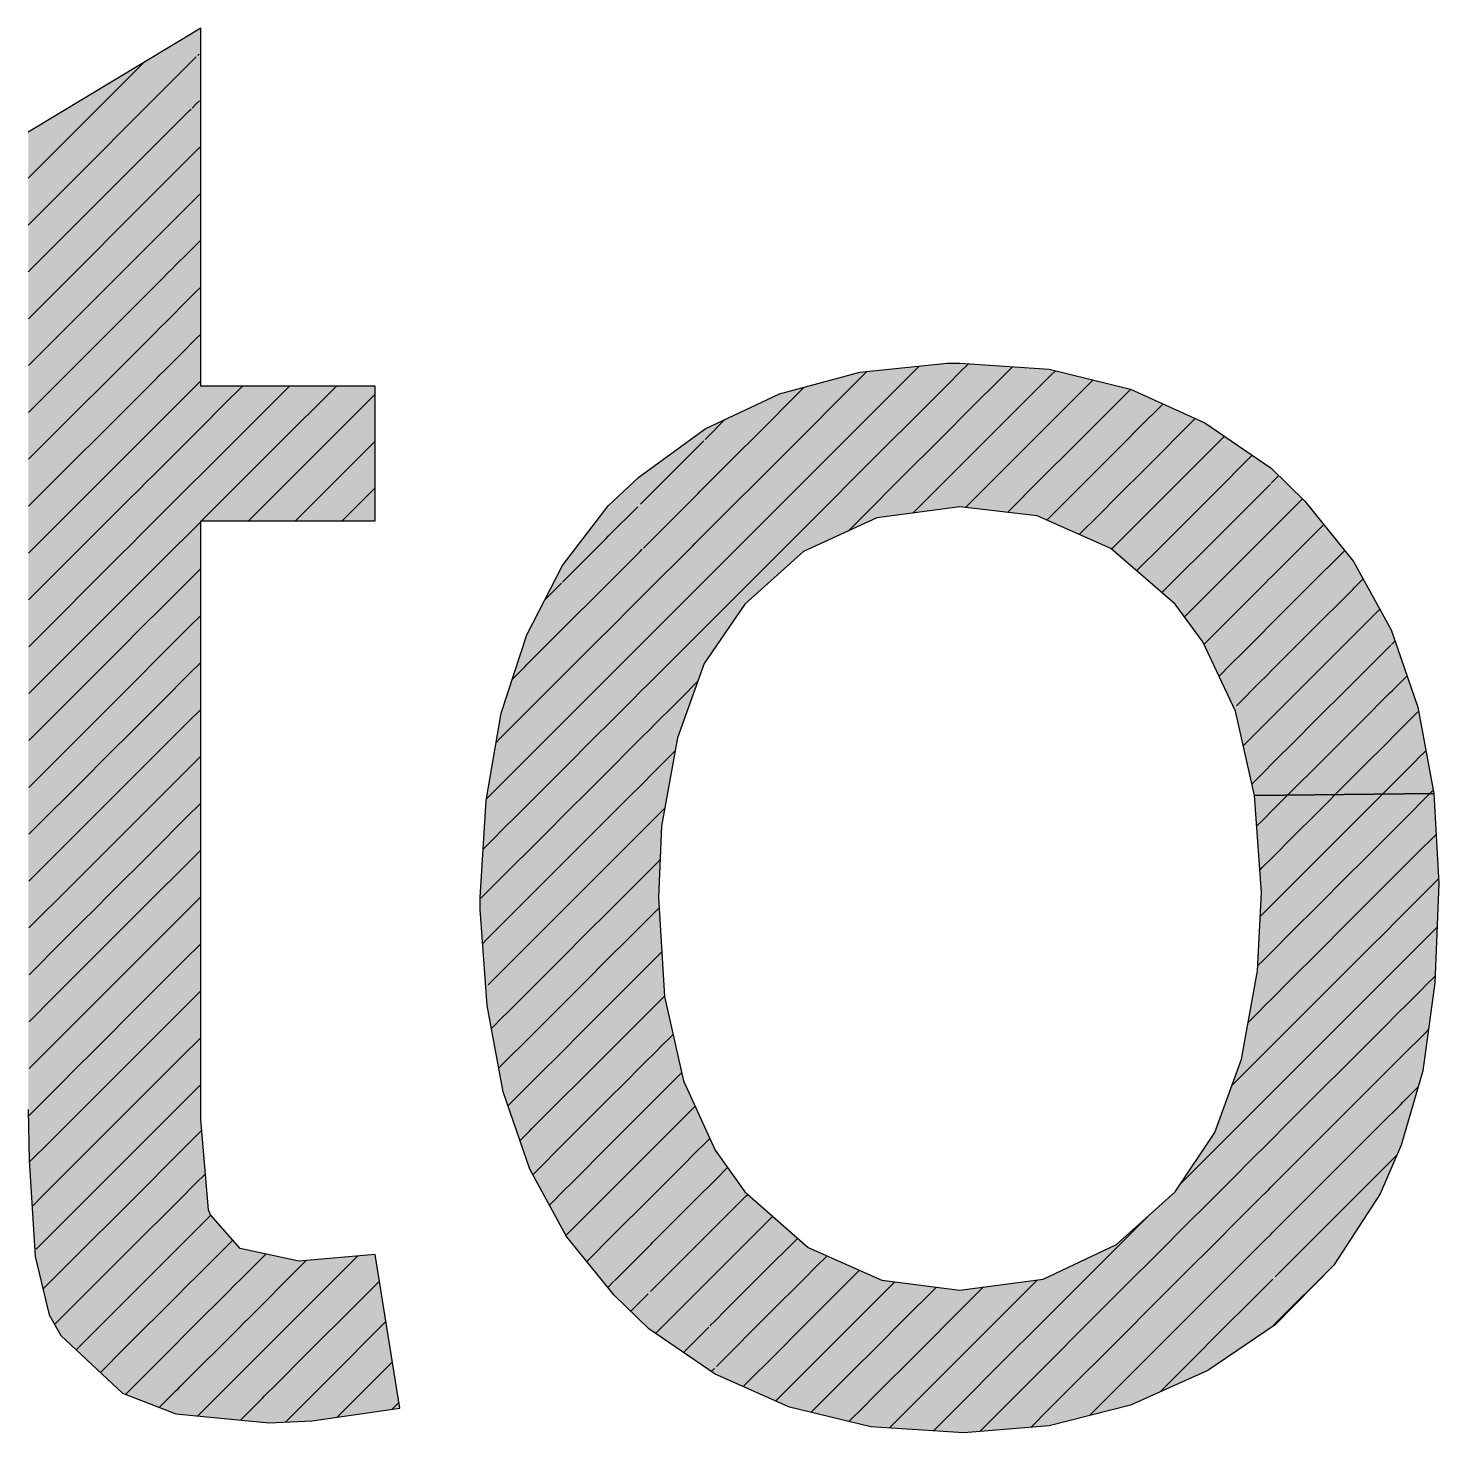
# Model space of a CAD drawing. Extents: x 0 to 5945, y 0 to 4205.
# Drawn here: x 5447.58 to 5458.21, y 682.16 to 692.75 of the extents above; entities that cross this region are included whole.
import ezdxf

# ---------------------------------------------------------------- set-up
doc = ezdxf.new("R2010")
doc.units = 0
doc.header["$MEASUREMENT"] = 0
doc.layers.add('MTH-CARIMBO-TXT1', color=1, linetype='CONTINUOUS')

msp = doc.modelspace()

# ---------------------------------------------------------------- linework, layer by layer
at = {"layer": 'MTH-CARIMBO-TXT1', "linetype": 'Continuous'}
for p, q in [((5447.578337, 691.265109), (5448.84474, 692.531512)), ((5448.855565, 692.542337), (5448.866389, 692.553161)), ((5447.577996, 691.618322), (5448.44996, 692.490285)), ((5448.813247, 692.146465), (5448.844871, 692.178089)), ((5448.844871, 692.178089), (5448.867799, 692.201017)), ((5447.578678, 690.911896), (5448.781618, 692.114837)), ((5448.781618, 692.114837), (5448.793848, 692.127066)), ((5448.793848, 692.127066), (5448.805759, 692.138978)), ((5448.861361, 691.841026), (5448.877586, 691.857251)), ((5448.758516, 691.738181), (5448.770929, 691.750594)), ((5448.770929, 691.750594), (5448.823352, 691.803018)), ((5448.823352, 691.803018), (5448.861361, 691.841026)), ((5447.579018, 690.558683), (5448.718497, 691.698162)), ((5448.718497, 691.698162), (5448.73877, 691.718435)), ((5448.73877, 691.718435), (5448.758516, 691.738181)), ((5448.801834, 691.427946), (5448.854924, 691.481035)), ((5448.854924, 691.481035), (5448.877586, 691.503698)), ((5448.683692, 691.309804), (5448.711272, 691.337384)), ((5448.711272, 691.337384), (5448.72861, 691.354722)), ((5448.72861, 691.354722), (5448.801834, 691.427946)), ((5447.579359, 690.205471), (5448.655375, 691.281487)), ((5448.655375, 691.281487), (5448.683692, 691.309804)), ((5448.780316, 691.052874), (5448.848486, 691.121044)), ((5448.848486, 691.121044), (5448.877586, 691.150145)), ((5448.686292, 690.95885), (5448.780316, 691.052874)), ((5448.592254, 690.864812), (5448.628614, 690.901173)), ((5448.628614, 690.901173), (5448.664029, 690.936587)), ((5448.664029, 690.936587), (5448.686292, 690.95885)), ((5447.5797, 689.852258), (5448.592254, 690.864812)), ((5448.842048, 690.761053), (5448.877586, 690.796591)), ((5448.758798, 690.677803), (5448.842048, 690.761053)), ((5448.643973, 690.562978), (5448.758798, 690.677803)), ((5448.529132, 690.448137), (5448.573537, 690.492542)), ((5448.573537, 690.492542), (5448.616786, 690.535791)), ((5448.616786, 690.535791), (5448.643973, 690.562978)), ((5447.58004, 689.499045), (5448.529132, 690.448137)), ((5448.737279, 690.302731), (5448.835611, 690.401062)), ((5448.835611, 690.401062), (5448.877586, 690.443038)), ((5448.601655, 690.167107), (5448.737279, 690.302731)), ((5448.569542, 690.134994), (5448.601655, 690.167107)), ((5453.850672, 690.112823), (5453.899292, 690.161443)), ((5453.887321, 689.795918), (5454.293124, 690.201721)), ((5454.516695, 690.071739), (5454.600236, 690.15528)), ((5454.600236, 690.15528), (5454.663909, 690.218953)), ((5454.600236, 689.801727), (5454.995365, 690.196856)), ((5455.287364, 690.135301), (5455.319097, 690.167035)), ((5448.466011, 690.031463), (5448.518459, 690.08391)), ((5448.518459, 690.08391), (5448.569542, 690.134994)), ((5448.829173, 690.041071), (5448.877586, 690.089485)), ((5449.055526, 689.91387), (5449.193024, 690.051369)), ((5449.254966, 689.759757), (5449.546577, 690.051369)), ((5449.454406, 689.605644), (5449.900131, 690.051369)), ((5453.304665, 689.566816), (5453.823561, 690.085712)), ((5453.823561, 690.085712), (5453.850672, 690.112823)), ((5454.36526, 689.920304), (5454.516695, 690.071739)), ((5455.166401, 690.014338), (5455.267508, 690.115445)), ((5455.267508, 690.115445), (5455.287364, 690.135301)), ((5455.377571, 689.871955), (5455.603327, 690.09771)), ((5447.580381, 689.145832), (5448.466011, 690.031463)), ((5448.715761, 689.927659), (5448.829173, 690.041071)), ((5449.653847, 689.451531), (5450.192451, 689.990136)), ((5453.258298, 689.874002), (5453.426368, 690.042072)), ((5454.600236, 689.448174), (5455.166401, 690.014338)), ((5455.467778, 689.608609), (5455.884805, 690.025636)), ((5448.559337, 689.771235), (5448.715761, 689.927659)), ((5448.877586, 689.735931), (5449.055526, 689.91387)), ((5453.213782, 689.829486), (5453.258298, 689.874002)), ((5453.92397, 689.479014), (5454.36526, 689.920304)), ((5455.236312, 689.730696), (5455.377571, 689.871955)), ((5455.946442, 689.733719), (5456.13049, 689.917767)), ((5448.463381, 689.675279), (5448.522299, 689.734197)), ((5448.522299, 689.734197), (5448.559337, 689.771235)), ((5448.822736, 689.68108), (5448.877586, 689.735931)), ((5448.877586, 689.382378), (5449.254966, 689.759757)), ((5452.695098, 689.664355), (5452.831418, 689.800676)), ((5452.760269, 689.375973), (5453.213782, 689.829486)), ((5453.66104, 689.569638), (5453.887321, 689.795918)), ((5454.069939, 689.27143), (5454.545785, 689.747275)), ((5454.545785, 689.747275), (5454.600236, 689.801727)), ((5454.640858, 689.135241), (5455.236312, 689.730696)), ((5455.834656, 689.621933), (5455.946442, 689.733719)), ((5456.007167, 689.440891), (5456.37376, 689.807484)), ((5448.402889, 689.614788), (5448.463381, 689.675279)), ((5448.694243, 689.552588), (5448.822736, 689.68108)), ((5449.853287, 689.297418), (5450.192451, 689.636582)), ((5452.192883, 689.162141), (5452.670297, 689.639555)), ((5452.679893, 689.649151), (5452.695098, 689.664355)), ((5455.557985, 689.345262), (5455.834656, 689.621933)), ((5456.469526, 689.549696), (5456.593314, 689.673484)), ((5447.580721, 688.79262), (5448.402889, 689.614788)), ((5448.517018, 689.375363), (5448.694243, 689.552588)), ((5448.884099, 689.035337), (5449.454406, 689.605644)), ((5453.143871, 689.406021), (5453.304665, 689.566816)), ((5453.351033, 689.25963), (5453.66104, 689.569638)), ((5455.205116, 689.345947), (5455.467778, 689.608609)), ((5456.396657, 689.476828), (5456.443253, 689.523424)), ((5456.443253, 689.523424), (5456.469526, 689.549696)), ((5456.503563, 689.23018), (5456.802943, 689.52956)), ((5449.237652, 689.035337), (5449.653847, 689.451531)), ((5453.49852, 689.053564), (5453.92397, 689.479014)), ((5454.245543, 689.093481), (5454.574874, 689.422812)), ((5454.574874, 689.422812), (5454.600236, 689.448174)), ((5455.784507, 689.21823), (5456.007167, 689.440891)), ((5456.067892, 689.148062), (5456.396657, 689.476828)), ((5448.408303, 689.266648), (5448.475055, 689.3334)), ((5448.475055, 689.3334), (5448.517018, 689.375363)), ((5448.672724, 689.177516), (5448.816298, 689.321089)), ((5448.816298, 689.321089), (5448.877586, 689.382378)), ((5452.678395, 689.294099), (5452.760269, 689.375973)), ((5452.82544, 689.087591), (5453.143871, 689.406021)), ((5454.957837, 689.098667), (5455.205116, 689.345947)), ((5455.253816, 689.041093), (5455.557985, 689.345262)), ((5456.926757, 689.29982), (5456.939983, 689.313047)), ((5456.946592, 689.319655), (5457.002988, 689.376051)), ((5447.581062, 688.439407), (5448.339768, 689.198113)), ((5448.339768, 689.198113), (5448.408303, 689.266648)), ((5449.591206, 689.035337), (5449.853287, 689.297418)), ((5450.052727, 689.143305), (5450.192451, 689.283029)), ((5452.214568, 688.830272), (5452.626722, 689.242426)), ((5452.626722, 689.242426), (5452.637428, 689.253132)), ((5452.637428, 689.253132), (5452.678395, 689.294099)), ((5453.073959, 688.982556), (5453.351033, 689.25963)), ((5453.960619, 689.162109), (5454.069939, 689.27143)), ((5455.648192, 689.081916), (5455.784507, 689.21823)), ((5456.440025, 689.166641), (5456.503563, 689.23018)), ((5456.537601, 688.910665), (5456.926757, 689.29982)), ((5456.948221, 688.967731), (5457.182403, 689.201913)), ((5448.4747, 688.979491), (5448.672724, 689.177516)), ((5449.944759, 689.035337), (5450.052727, 689.143305)), ((5451.949815, 688.919073), (5452.172968, 689.142225)), ((5453.757295, 688.958785), (5453.960619, 689.162109)), ((5455.741271, 688.821441), (5456.067892, 689.148062)), ((5456.327333, 689.05395), (5456.440025, 689.166641)), ((5448.80986, 688.961098), (5448.877586, 689.028824)), ((5452.676897, 688.939048), (5452.82544, 689.087591)), ((5453.397401, 688.952445), (5453.49852, 689.053564)), ((5455.49833, 688.932053), (5455.648192, 689.081916)), ((5456.128617, 688.855233), (5456.327333, 689.05395)), ((5457.211636, 688.877593), (5457.342055, 689.008012)), ((5448.353225, 688.858017), (5448.427812, 688.932603)), ((5448.427812, 688.932603), (5448.4747, 688.979491)), ((5448.651206, 688.802444), (5448.80986, 688.961098)), ((5451.605173, 688.574431), (5451.934192, 688.90345)), ((5451.934192, 688.90345), (5451.949815, 688.919073)), ((5452.602571, 688.864721), (5452.676897, 688.939048)), ((5452.890611, 688.799209), (5453.073959, 688.982556)), ((5453.004047, 688.559091), (5453.397401, 688.952445)), ((5456.436796, 688.809859), (5456.537601, 688.910665)), ((5456.571639, 688.591149), (5456.865857, 688.885368)), ((5456.865857, 688.885368), (5456.920781, 688.940291)), ((5456.920781, 688.940291), (5456.934933, 688.954443)), ((5456.934933, 688.954443), (5456.948221, 688.967731)), ((5457.188146, 688.854102), (5457.211636, 688.877593)), ((5447.581403, 688.086194), (5448.276646, 688.781438)), ((5448.276646, 688.781438), (5448.353225, 688.858017)), ((5448.432382, 688.58362), (5448.651206, 688.802444)), ((5451.952461, 688.568165), (5452.161919, 688.777623)), ((5452.161919, 688.777623), (5452.186234, 688.801938)), ((5452.186234, 688.801938), (5452.205305, 688.821009)), ((5452.236252, 688.498403), (5452.583147, 688.845298)), ((5452.583147, 688.845298), (5452.602571, 688.864721)), ((5452.675399, 688.583996), (5452.890611, 688.799209)), ((5455.931197, 688.657813), (5456.128617, 688.855233)), ((5456.258009, 688.631072), (5456.436796, 688.809859)), ((5456.94985, 688.615807), (5457.188146, 688.854102)), ((5457.224452, 688.536856), (5457.499547, 688.811951)), ((5448.803423, 688.601107), (5448.877586, 688.675271)), ((5448.380569, 688.531807), (5448.432382, 688.58362)), ((5448.629688, 688.427373), (5448.803423, 688.601107)), ((5451.471601, 688.440858), (5451.597249, 688.566507)), ((5451.912826, 688.528531), (5451.952461, 688.568165)), ((5452.567713, 688.476311), (5452.675399, 688.583996)), ((5452.955782, 688.510826), (5453.004047, 688.559091)), ((5456.121122, 688.494185), (5456.189341, 688.562405)), ((5456.189341, 688.562405), (5456.258009, 688.631072)), ((5456.433567, 688.453077), (5456.571639, 688.591149)), ((5456.804958, 688.470915), (5456.901578, 688.567535)), ((5456.901578, 688.567535), (5456.926475, 688.592432)), ((5456.926475, 688.592432), (5456.94985, 688.615807)), ((5457.574437, 688.533287), (5457.638612, 688.597462)), ((5448.298148, 688.449386), (5448.380569, 688.531807)), ((5451.60725, 688.222954), (5451.912826, 688.528531)), ((5452.150871, 688.413022), (5452.190302, 688.452453)), ((5452.190302, 688.452453), (5452.221231, 688.483382)), ((5452.221231, 688.483382), (5452.236252, 688.498403)), ((5452.539572, 688.448169), (5452.567713, 688.476311)), ((5452.673901, 688.228945), (5452.955782, 688.510826)), ((5456.292199, 688.31171), (5456.433567, 688.453077)), ((5456.605677, 688.271633), (5456.804958, 688.470915)), ((5456.951479, 688.263883), (5457.174904, 688.487307)), ((5457.174904, 688.487307), (5457.224452, 688.536856)), ((5457.237269, 688.196119), (5457.560239, 688.519089)), ((5457.560239, 688.519089), (5457.574437, 688.533287)), ((5447.581743, 687.732981), (5448.213525, 688.364763)), ((5448.213525, 688.364763), (5448.298148, 688.449386)), ((5448.390063, 688.187748), (5448.629688, 688.427373)), ((5451.955106, 688.217256), (5452.150871, 688.413022)), ((5452.257937, 688.166534), (5452.539572, 688.448169)), ((5457.588792, 688.194088), (5457.764173, 688.36947)), ((5448.60817, 688.052301), (5448.796985, 688.241116)), ((5448.796985, 688.241116), (5448.877586, 688.321718)), ((5456.439351, 688.105308), (5456.605677, 688.271633)), ((5456.918017, 688.23042), (5456.951479, 688.263883)), ((5448.333325, 688.13101), (5448.390063, 688.187748)), ((5451.336732, 687.952436), (5451.576993, 688.192697)), ((5451.576993, 688.192697), (5451.60725, 688.222954)), ((5451.609327, 687.871478), (5451.891461, 688.153611)), ((5451.891461, 688.153611), (5451.955106, 688.217256)), ((5452.194371, 688.102968), (5452.237157, 688.145754)), ((5452.237157, 688.145754), (5452.257937, 688.166534)), ((5452.532856, 688.0879), (5452.673901, 688.228945)), ((5456.744059, 688.056462), (5456.882376, 688.194779)), ((5456.882376, 688.194779), (5456.918017, 688.23042)), ((5457.161662, 688.120512), (5457.237269, 688.196119)), ((5457.250085, 687.855381), (5457.549991, 688.155288)), ((5457.549991, 688.155288), (5457.588792, 688.194088)), ((5448.150403, 687.948088), (5448.24307, 688.040754)), ((5448.24307, 688.040754), (5448.333325, 688.13101)), ((5448.347745, 687.791876), (5448.60817, 688.052301)), ((5451.957751, 687.866348), (5452.139822, 688.04842)), ((5452.139822, 688.04842), (5452.194371, 688.102968)), ((5452.279621, 687.834665), (5452.495996, 688.05104)), ((5452.495996, 688.05104), (5452.532856, 688.0879)), ((5456.639714, 687.952118), (5456.744059, 688.056462)), ((5456.953109, 687.911959), (5457.161662, 688.120512)), ((5457.603147, 687.85489), (5457.847841, 688.099584)), ((5457.852153, 688.103896), (5457.878782, 688.130525)), ((5447.582084, 687.379768), (5448.150403, 687.948088)), ((5448.790548, 687.881125), (5448.877586, 687.968164)), ((5451.225109, 687.840813), (5451.32313, 687.938834)), ((5451.32313, 687.938834), (5451.336732, 687.952436)), ((5456.552626, 687.865029), (5456.639714, 687.952118)), ((5448.586651, 687.677229), (5448.790548, 687.881125)), ((5451.338689, 687.60084), (5451.556738, 687.818888)), ((5451.556738, 687.818888), (5451.609327, 687.871478)), ((5451.870095, 687.778692), (5451.957751, 687.866348)), ((5452.253083, 687.808127), (5452.279621, 687.834665)), ((5452.497999, 687.699489), (5452.624792, 687.826283)), ((5456.68316, 687.64201), (5456.863173, 687.822023)), ((5456.863173, 687.822023), (5456.909559, 687.868409)), ((5456.909559, 687.868409), (5456.953109, 687.911959)), ((5457.148421, 687.753717), (5457.250085, 687.855381)), ((5457.539743, 687.791486), (5457.603147, 687.85489)), ((5457.858824, 687.757013), (5457.969696, 687.867886)), ((5448.187992, 687.632123), (5448.286082, 687.730213)), ((5448.286082, 687.730213), (5448.347745, 687.791876)), ((5451.611403, 687.520001), (5451.870095, 687.778692)), ((5452.128774, 687.683818), (5452.198439, 687.753483)), ((5452.198439, 687.753483), (5452.253083, 687.808127)), ((5456.954738, 687.560034), (5457.148421, 687.753717)), ((5457.262901, 687.514644), (5457.539743, 687.791486)), ((5457.617501, 687.515691), (5457.840871, 687.739061)), ((5457.840871, 687.739061), (5457.858824, 687.757013)), ((5448.087282, 687.531413), (5448.187992, 687.632123)), ((5448.305427, 687.396004), (5448.586651, 687.677229)), ((5448.78411, 687.521134), (5448.877586, 687.614611)), ((5451.960396, 687.51544), (5452.128774, 687.683818)), ((5452.301306, 687.502797), (5452.452421, 687.653912)), ((5452.452421, 687.653912), (5452.497999, 687.699489)), ((5447.582424, 687.026556), (5448.087282, 687.531413)), ((5448.565133, 687.302158), (5448.78411, 687.521134)), ((5451.142197, 687.404347), (5451.303713, 687.565864)), ((5451.303713, 687.565864), (5451.338689, 687.60084)), ((5451.536482, 687.445079), (5451.611403, 687.520001)), ((5451.848729, 687.403773), (5451.960396, 687.51544)), ((5452.269008, 687.470499), (5452.301306, 687.502797)), ((5456.84397, 687.449267), (5456.901101, 687.506397)), ((5456.901101, 687.506397), (5456.954738, 687.560034)), ((5457.135179, 687.386922), (5457.262901, 687.514644)), ((5457.529495, 687.427685), (5457.617501, 687.515691)), ((5457.865495, 687.410131), (5458.050379, 687.595016)), ((5448.238839, 687.329416), (5448.305427, 687.396004)), ((5451.103725, 687.365876), (5451.132148, 687.394299)), ((5451.132148, 687.394299), (5451.142197, 687.404347)), ((5451.340646, 687.249244), (5451.536482, 687.445079)), ((5451.61348, 687.168524), (5451.848729, 687.403773)), ((5452.117725, 687.319216), (5452.202508, 687.403998)), ((5452.202508, 687.403998), (5452.269008, 687.470499)), ((5456.735316, 687.340612), (5456.84397, 687.449267)), ((5457.275718, 687.173907), (5457.529495, 687.427685)), ((5457.833902, 687.378538), (5457.865495, 687.410131)), ((5448.132914, 687.223492), (5448.238839, 687.329416)), ((5448.263108, 687.000133), (5448.565133, 687.302158)), ((5451.963041, 687.164531), (5452.117725, 687.319216)), ((5452.408846, 687.256783), (5452.453466, 687.301403)), ((5456.956367, 687.20811), (5457.135179, 687.386922)), ((5457.631856, 687.176492), (5457.833902, 687.378538)), ((5458.056971, 687.248054), (5458.112026, 687.303109)), ((5448.02416, 687.114738), (5448.132914, 687.223492)), ((5448.777672, 687.161143), (5448.877586, 687.261057)), ((5451.144038, 687.052635), (5451.284296, 687.192893)), ((5451.284296, 687.192893), (5451.340646, 687.249244)), ((5452.322991, 687.170928), (5452.408846, 687.256783)), ((5456.892642, 687.144385), (5456.956367, 687.20811)), ((5457.519247, 687.063884), (5457.631856, 687.176492)), ((5457.872165, 687.063248), (5458.036237, 687.22732)), ((5458.036237, 687.22732), (5458.056971, 687.248054)), ((5447.582765, 686.673343), (5448.02416, 687.114738)), ((5448.543615, 686.927086), (5448.777672, 687.161143)), ((5451.342603, 686.897647), (5451.516226, 687.07127)), ((5451.516226, 687.07127), (5451.61348, 687.168524)), ((5451.827363, 687.028854), (5451.963041, 687.164531)), ((5452.206576, 687.054513), (5452.284934, 687.132871)), ((5452.284934, 687.132871), (5452.322991, 687.170928)), ((5456.799907, 687.05165), (5456.824768, 687.076511)), ((5456.824768, 687.076511), (5456.892642, 687.144385)), ((5457.121937, 687.020127), (5457.275718, 687.173907)), ((5448.191595, 686.92862), (5448.263108, 687.000133)), ((5451.031077, 686.939674), (5451.114533, 687.023131)), ((5451.114533, 687.023131), (5451.144038, 687.052635)), ((5451.615557, 686.817047), (5451.827363, 687.028854)), ((5452.106677, 686.954614), (5452.206576, 687.054513)), ((5456.957996, 686.856186), (5457.121937, 687.020127)), ((5457.288534, 686.83317), (5457.519247, 687.063884)), ((5457.646211, 686.837294), (5457.826932, 687.018015)), ((5457.826932, 687.018015), (5457.872165, 687.063248)), ((5458.061723, 686.899253), (5458.166947, 687.004476)), ((5448.077836, 686.814861), (5448.191595, 686.92862)), ((5448.22079, 686.604261), (5448.543615, 686.927086)), ((5448.771235, 686.801152), (5448.877586, 686.907504)), ((5451.264879, 686.819923), (5451.342603, 686.897647)), ((5451.965686, 686.813623), (5452.106677, 686.954614)), ((5452.344675, 686.839059), (5452.365271, 686.859655)), ((5452.365271, 686.859655), (5452.375975, 686.870358)), ((5457.878836, 686.716366), (5458.022095, 686.859625)), ((5458.022095, 686.859625), (5458.061723, 686.899253)), ((5447.961039, 686.698063), (5448.077836, 686.814861)), ((5448.522097, 686.552014), (5448.771235, 686.801152)), ((5451.145879, 686.700923), (5451.264879, 686.819923)), ((5451.495971, 686.697461), (5451.615557, 686.817047)), ((5451.805997, 686.653935), (5451.965686, 686.813623)), ((5452.210645, 686.705029), (5452.30086, 686.795244)), ((5452.30086, 686.795244), (5452.344675, 686.839059)), ((5456.835648, 686.733838), (5456.884184, 686.782374)), ((5456.884184, 686.782374), (5456.957996, 686.856186)), ((5457.108696, 686.653332), (5457.288534, 686.83317)), ((5457.508999, 686.700082), (5457.646211, 686.837294)), ((5447.583106, 686.32013), (5447.961039, 686.698063)), ((5451.030839, 686.585883), (5451.096918, 686.651962)), ((5451.096918, 686.651962), (5451.145879, 686.700923)), ((5451.34456, 686.546051), (5451.495971, 686.697461)), ((5451.617633, 686.465571), (5451.805997, 686.653935)), ((5452.095628, 686.590012), (5452.210645, 686.705029)), ((5456.959626, 686.504262), (5457.108696, 686.653332)), ((5457.30135, 686.492433), (5457.508999, 686.700082)), ((5457.660566, 686.498095), (5457.819962, 686.657492)), ((5457.819962, 686.657492), (5457.878836, 686.716366)), ((5458.157975, 686.641951), (5458.172985, 686.656962)), ((5458.172985, 686.656962), (5458.188248, 686.672224)), ((5448.144352, 686.527823), (5448.22079, 686.604261)), ((5448.178471, 686.208389), (5448.522097, 686.552014)), ((5448.764797, 686.441161), (5448.877586, 686.553951)), ((5451.009318, 686.564362), (5451.030839, 686.585883)), ((5451.245461, 686.446952), (5451.34456, 686.546051)), ((5451.968331, 686.462715), (5452.095628, 686.590012)), ((5458.007953, 686.491929), (5458.066475, 686.550452)), ((5458.066475, 686.550452), (5458.157975, 686.641951)), ((5448.022758, 686.40623), (5448.144352, 686.527823)), ((5448.500578, 686.176943), (5448.764797, 686.441161)), ((5451.147721, 686.349211), (5451.245461, 686.446952)), ((5451.475715, 686.323652), (5451.617633, 686.465571)), ((5451.784632, 686.279015), (5451.968331, 686.462715)), ((5452.214713, 686.355544), (5452.316786, 686.457616)), ((5452.316786, 686.457616), (5452.340998, 686.481829)), ((5456.875726, 686.420362), (5456.959626, 686.504262)), ((5457.095454, 686.286537), (5457.30135, 686.492433)), ((5457.498752, 686.336281), (5457.660566, 686.498095)), ((5457.885507, 686.369483), (5458.007953, 686.491929)), ((5447.897917, 686.281389), (5448.022758, 686.40623)), ((5451.079304, 686.280794), (5451.147721, 686.349211)), ((5452.08458, 686.22541), (5452.214713, 686.355544)), ((5456.859218, 686.403855), (5456.875726, 686.420362)), ((5457.314167, 686.151696), (5457.498752, 686.336281)), ((5457.812993, 686.296969), (5457.885507, 686.369483)), ((5458.174827, 686.30525), (5458.206662, 686.337085)), ((5447.583446, 685.966917), (5447.897917, 686.281389)), ((5450.98892, 686.190411), (5451.032538, 686.234029)), ((5451.032538, 686.234029), (5451.079304, 686.280794)), ((5451.346517, 686.194454), (5451.475715, 686.323652)), ((5451.61971, 686.114094), (5451.784632, 686.279015)), ((5451.970976, 686.111806), (5452.08458, 686.22541)), ((5456.961255, 686.152338), (5457.095454, 686.286537)), ((5457.674921, 686.158897), (5457.812993, 686.296969)), ((5458.071227, 686.20165), (5458.143518, 686.273941)), ((5458.143518, 686.273941), (5458.174827, 686.30525)), ((5447.967681, 685.997598), (5448.097108, 686.127026)), ((5448.097108, 686.127026), (5448.178471, 686.208389)), ((5448.136153, 685.812517), (5448.500578, 686.176943)), ((5448.758359, 686.08117), (5448.877586, 686.200397)), ((5451.226044, 686.073981), (5451.346517, 686.194454)), ((5451.455459, 685.949843), (5451.61971, 686.114094)), ((5452.218782, 686.006059), (5452.327223, 686.1145)), ((5456.876697, 686.06778), (5456.961255, 686.152338)), ((5457.082212, 685.919742), (5457.314167, 686.151696)), ((5457.488504, 685.97248), (5457.674921, 686.158897)), ((5457.892178, 686.022601), (5457.993811, 686.124233)), ((5457.993811, 686.124233), (5458.071227, 686.20165)), ((5448.47906, 685.801871), (5448.758359, 686.08117)), ((5451.149562, 685.997499), (5451.226044, 686.073981)), ((5451.763266, 685.904096), (5451.970976, 686.111806)), ((5456.862229, 686.053312), (5456.876697, 686.06778)), ((5457.806023, 685.936446), (5457.892178, 686.022601)), ((5447.834796, 685.864714), (5447.967681, 685.997598)), ((5451.034238, 685.882175), (5451.061689, 685.909626)), ((5451.061689, 685.909626), (5451.149562, 685.997499)), ((5451.348474, 685.842858), (5451.455459, 685.949843)), ((5451.621787, 685.762617), (5451.763266, 685.904096)), ((5452.073531, 685.860808), (5452.218782, 686.006059)), ((5456.962884, 685.800414), (5457.082212, 685.919742)), ((5457.326983, 685.810959), (5457.488504, 685.97248)), ((5457.689275, 685.819698), (5457.806023, 685.936446)), ((5458.07598, 685.852849), (5458.12906, 685.90593)), ((5458.12906, 685.90593), (5458.176668, 685.953538)), ((5458.176668, 685.953538), (5458.195498, 685.972367)), ((5447.583787, 685.613705), (5447.834796, 685.864714)), ((5448.049865, 685.726229), (5448.136153, 685.812517)), ((5448.093835, 685.416646), (5448.47906, 685.801871)), ((5448.751922, 685.721179), (5448.877586, 685.846844)), ((5451.002833, 685.85077), (5451.034238, 685.882175)), ((5451.206627, 685.701011), (5451.348474, 685.842858)), ((5451.973621, 685.760898), (5452.073531, 685.860808)), ((5456.887696, 685.725226), (5456.962884, 685.800414)), ((5457.068971, 685.552947), (5457.326983, 685.810959)), ((5457.478256, 685.608678), (5457.689275, 685.819698)), ((5457.979669, 685.756538), (5458.07598, 685.852849)), ((5447.912603, 685.588967), (5448.049865, 685.726229)), ((5448.457542, 685.426799), (5448.751922, 685.721179)), ((5451.151404, 685.645788), (5451.206627, 685.701011)), ((5451.435204, 685.576034), (5451.621787, 685.762617)), ((5451.7419, 685.529177), (5451.973621, 685.760898)), ((5452.22285, 685.656574), (5452.318904, 685.752628)), ((5452.318904, 685.752628), (5452.353649, 685.787373)), ((5456.843373, 685.680902), (5456.887696, 685.725226)), ((5457.898849, 685.675718), (5457.979669, 685.756538)), ((5447.771674, 685.448039), (5447.912603, 685.588967)), ((5451.044074, 685.538458), (5451.151404, 685.645788)), ((5452.062482, 685.496206), (5452.22285, 685.656574)), ((5457.339799, 685.470222), (5457.478256, 685.608678)), ((5457.799053, 685.575923), (5457.898849, 685.675718)), ((5458.114603, 685.537919), (5458.17851, 685.601826)), ((5448.745484, 685.361188), (5448.877586, 685.49329)), ((5451.18721, 685.32804), (5451.350431, 685.491261)), ((5451.350431, 685.491261), (5451.435204, 685.576034)), ((5451.623864, 685.411141), (5451.7419, 685.529177)), ((5451.976266, 685.409989), (5452.062482, 685.496206)), ((5456.964514, 685.44849), (5457.068971, 685.552947)), ((5457.468008, 685.244877), (5457.70363, 685.480499)), ((5457.70363, 685.480499), (5457.799053, 685.575923)), ((5457.965526, 685.388842), (5458.080732, 685.504048)), ((5458.080732, 685.504048), (5458.114603, 685.537919)), ((5447.584127, 685.260492), (5447.771674, 685.448039)), ((5448.002622, 685.325433), (5448.093835, 685.416646)), ((5448.051516, 685.020774), (5448.457542, 685.426799)), ((5451.414948, 685.202225), (5451.623864, 685.411141)), ((5451.720534, 685.154258), (5451.976266, 685.409989)), ((5452.226919, 685.307089), (5452.310585, 685.390755)), ((5452.310585, 685.390755), (5452.373662, 685.453832)), ((5456.856753, 685.340729), (5456.898696, 685.382672)), ((5456.898696, 685.382672), (5456.964514, 685.44849)), ((5457.055729, 685.186152), (5457.339799, 685.470222)), ((5457.905519, 685.328835), (5457.965526, 685.388842)), ((5447.857525, 685.180336), (5448.002622, 685.325433)), ((5448.436023, 685.051728), (5448.745484, 685.361188)), ((5451.06844, 685.20927), (5451.153245, 685.294076)), ((5451.153245, 685.294076), (5451.18721, 685.32804)), ((5452.051434, 685.131604), (5452.226919, 685.307089)), ((5456.771757, 685.255733), (5456.856753, 685.340729)), ((5457.792084, 685.2154), (5457.905519, 685.328835)), ((5447.708553, 685.031364), (5447.857525, 685.180336)), ((5451.352388, 685.139665), (5451.414948, 685.202225)), ((5452.415108, 685.141725), (5452.437653, 685.16427)), ((5456.966143, 685.096566), (5457.055729, 685.186152)), ((5457.352615, 685.129485), (5457.468008, 685.244877)), ((5457.717985, 685.141301), (5457.792084, 685.2154)), ((5458.085484, 685.155246), (5458.100145, 685.169908)), ((5458.100145, 685.169908), (5458.131164, 685.200927)), ((5448.009198, 684.624902), (5448.436023, 685.051728)), ((5448.739047, 685.001197), (5448.877586, 685.139737)), ((5451.167793, 684.95507), (5451.352388, 685.139665)), ((5451.394692, 684.828416), (5451.62594, 685.059664)), ((5451.62594, 685.059664), (5451.720534, 685.154258)), ((5451.699168, 684.779339), (5451.978911, 685.059081)), ((5451.978911, 685.059081), (5452.051434, 685.131604)), ((5452.302266, 685.028883), (5452.356437, 685.083054)), ((5452.356437, 685.083054), (5452.415108, 685.141725)), ((5456.909695, 685.040118), (5456.966143, 685.096566)), ((5457.042487, 684.819356), (5457.352615, 685.129485)), ((5457.45776, 684.881076), (5457.717985, 685.141301)), ((5457.951384, 685.021147), (5458.085484, 685.155246)), ((5447.584468, 684.907279), (5447.708553, 685.031364)), ((5447.955378, 684.924636), (5448.051516, 685.020774)), ((5448.414505, 684.676656), (5448.739047, 685.001197)), ((5451.155087, 684.942364), (5451.167793, 684.95507)), ((5452.040385, 684.767002), (5452.230987, 684.957604)), ((5452.230987, 684.957604), (5452.302266, 685.028883)), ((5456.73617, 684.866593), (5456.873724, 685.004146)), ((5456.873724, 685.004146), (5456.909695, 685.040118)), ((5457.785114, 684.854876), (5457.91219, 684.981953)), ((5457.91219, 684.981953), (5457.951384, 685.021147)), ((5447.802447, 684.771705), (5447.955378, 684.924636)), ((5451.123361, 684.910638), (5451.155087, 684.942364)), ((5452.456847, 684.829911), (5452.502245, 684.875308)), ((5456.64939, 684.779813), (5456.73617, 684.866593)), ((5457.365432, 684.788748), (5457.45776, 684.881076)), ((5457.73234, 684.802102), (5457.785114, 684.854876)), ((5447.645431, 684.614689), (5447.802447, 684.771705)), ((5448.732609, 684.641206), (5448.877586, 684.786184)), ((5451.192761, 684.626485), (5451.354345, 684.788068)), ((5451.354345, 684.788068), (5451.394692, 684.828416)), ((5451.628017, 684.708187), (5451.699168, 684.779339)), ((5451.981556, 684.708173), (5452.040385, 684.767002)), ((5452.338704, 684.711767), (5452.456847, 684.829911)), ((5456.920694, 684.697564), (5456.967772, 684.744642)), ((5456.967772, 684.744642), (5457.042487, 684.819356)), ((5457.029245, 684.452561), (5457.365432, 684.788748)), ((5457.447512, 684.517274), (5457.73234, 684.802102)), ((5457.937242, 684.653451), (5458.054363, 684.770572)), ((5447.908135, 684.523839), (5448.009198, 684.624902)), ((5447.96688, 684.22903), (5448.414505, 684.676656)), ((5448.392987, 684.301584), (5448.732609, 684.641206)), ((5451.374437, 684.454607), (5451.628017, 684.708187)), ((5451.677802, 684.404419), (5451.981556, 684.708173)), ((5452.235056, 684.608119), (5452.293947, 684.667011)), ((5452.293947, 684.667011), (5452.338704, 684.711767)), ((5456.775974, 684.552843), (5456.890694, 684.667564)), ((5456.890694, 684.667564), (5456.920694, 684.697564)), ((5457.778144, 684.494353), (5457.918861, 684.63507)), ((5457.918861, 684.63507), (5457.937242, 684.653451)), ((5447.584809, 684.554066), (5447.645431, 684.614689)), ((5447.747369, 684.363074), (5447.908135, 684.523839)), ((5452.029337, 684.4024), (5452.235056, 684.608119)), ((5452.498586, 684.518096), (5452.54309, 684.5626)), ((5452.54309, 684.5626), (5452.603386, 684.622896)), ((5456.551033, 684.327902), (5456.775974, 684.552843)), ((5448.726171, 684.281215), (5448.869284, 684.424328)), ((5448.869284, 684.424328), (5448.884886, 684.43993)), ((5451.283675, 684.363845), (5451.356302, 684.436472)), ((5451.356302, 684.436472), (5451.374437, 684.454607)), ((5452.320971, 684.340481), (5452.498586, 684.518096)), ((5456.969401, 684.392717), (5457.029245, 684.452561)), ((5457.016004, 684.085766), (5457.378248, 684.448011)), ((5457.378248, 684.448011), (5457.447512, 684.517274)), ((5457.437264, 684.153473), (5457.746695, 684.462904)), ((5457.746695, 684.462904), (5457.778144, 684.494353)), ((5447.586055, 684.20176), (5447.747369, 684.363074)), ((5451.38077, 684.107387), (5451.630094, 684.35671)), ((5451.630094, 684.35671), (5451.677802, 684.404419)), ((5451.656437, 684.0295), (5451.984201, 684.357264)), ((5451.984201, 684.357264), (5452.029337, 684.4024)), ((5452.285629, 684.305139), (5452.320971, 684.340481)), ((5452.577583, 684.24354), (5452.714305, 684.380261)), ((5456.51637, 684.29324), (5456.551033, 684.327902)), ((5456.815778, 684.239094), (5456.907665, 684.330981)), ((5456.907665, 684.330981), (5456.931694, 684.35501)), ((5456.931694, 684.35501), (5456.969401, 684.392717)), ((5447.860891, 684.123042), (5447.96688, 684.22903)), ((5447.924561, 683.833159), (5448.392987, 684.301584)), ((5448.371469, 683.926513), (5448.726171, 684.281215)), ((5452.018288, 684.037798), (5452.239124, 684.258634)), ((5452.239124, 684.258634), (5452.285629, 684.305139)), ((5452.303238, 683.969194), (5452.540325, 684.206282)), ((5452.540325, 684.206282), (5452.577583, 684.24354)), ((5456.262773, 684.039643), (5456.51637, 684.29324)), ((5456.635608, 684.058924), (5456.815778, 684.239094)), ((5457.771175, 684.13383), (5457.89377, 684.256426)), ((5447.692292, 683.954442), (5447.860891, 684.123042)), ((5448.836788, 684.038279), (5448.913456, 684.114946)), ((5452.754943, 684.067347), (5452.848284, 684.160687)), ((5457.002762, 683.718971), (5457.391064, 684.107274)), ((5457.391064, 684.107274), (5457.437264, 684.153473)), ((5457.427016, 683.789672), (5457.761049, 684.123705)), ((5457.761049, 684.123705), (5457.771175, 684.13383)), ((5448.719734, 683.921224), (5448.836788, 684.038279)), ((5451.505355, 683.878419), (5451.63217, 684.005234)), ((5451.63217, 684.005234), (5451.656437, 684.0295)), ((5451.635071, 683.654581), (5451.986846, 684.006356)), ((5451.986846, 684.006356), (5452.018288, 684.037798)), ((5452.612076, 683.924479), (5452.754943, 684.067347)), ((5456.505749, 683.929065), (5456.635608, 684.058924)), ((5456.855582, 683.925345), (5456.924635, 683.994398)), ((5456.924635, 683.994398), (5456.942693, 684.012456)), ((5456.942693, 684.012456), (5456.971031, 684.040793)), ((5456.971031, 684.040793), (5457.016004, 684.085766)), ((5447.606651, 683.868802), (5447.692292, 683.954442)), ((5447.882243, 683.437287), (5448.371469, 683.926513)), ((5448.34995, 683.551441), (5448.719734, 683.921224)), ((5452.00724, 683.673196), (5452.243193, 683.90915)), ((5452.243193, 683.90915), (5452.27731, 683.943266)), ((5452.27731, 683.943266), (5452.303238, 683.969194)), ((5452.285505, 683.597908), (5452.582064, 683.894467)), ((5452.582064, 683.894467), (5452.612076, 683.924479)), ((5452.754943, 683.713793), (5452.97134, 683.930189)), ((5452.97134, 683.930189), (5452.985882, 683.944732)), ((5452.985882, 683.944732), (5453.000226, 683.959076)), ((5456.272976, 683.696292), (5456.505749, 683.929065)), ((5456.720184, 683.789946), (5456.855582, 683.925345)), ((5447.813648, 683.722245), (5447.924561, 683.833159)), ((5448.804293, 683.65223), (5448.926323, 683.77426)), ((5448.926323, 683.77426), (5448.950133, 683.79807)), ((5453.046607, 683.651903), (5453.188788, 683.794085)), ((5455.782547, 683.559416), (5456.01801, 683.79488)), ((5456.495127, 683.564889), (5456.720184, 683.789946)), ((5457.403881, 683.766537), (5457.427016, 683.789672)), ((5447.637214, 683.545811), (5447.813648, 683.722245)), ((5451.989491, 683.655448), (5452.00724, 683.673196)), ((5452.646569, 683.605419), (5452.754943, 683.713793)), ((5456.133293, 683.556608), (5456.272976, 683.696292)), ((5456.941606, 683.657815), (5456.953693, 683.669902)), ((5456.953693, 683.669902), (5456.97266, 683.688869)), ((5456.97266, 683.688869), (5457.002762, 683.718971)), ((5456.98952, 683.352176), (5457.403881, 683.766537)), ((5448.713296, 683.561233), (5448.804293, 683.65223)), ((5449.031052, 683.525436), (5449.120615, 683.614998)), ((5451.787349, 683.453305), (5451.989491, 683.655448)), ((5452.247261, 683.559665), (5452.268991, 683.581394)), ((5452.267772, 683.226621), (5452.623803, 683.582653)), ((5452.268991, 683.581394), (5452.285505, 683.597908)), ((5452.623803, 683.582653), (5452.646569, 683.605419)), ((5452.902466, 683.507762), (5453.046607, 683.651903)), ((5453.107332, 683.359075), (5453.37735, 683.629093)), ((5456.327752, 683.397515), (5456.495127, 683.564889)), ((5456.804759, 683.520968), (5456.895386, 683.611595)), ((5456.895386, 683.611595), (5456.941606, 683.657815)), ((5447.839925, 683.041415), (5448.34995, 683.551441)), ((5448.328432, 683.176369), (5448.713296, 683.561233)), ((5448.858882, 683.353266), (5449.028274, 683.522657)), ((5449.209593, 683.350423), (5449.368582, 683.509412)), ((5449.620945, 683.408222), (5449.672371, 683.459648)), ((5449.64736, 683.081084), (5450.06128, 683.495004)), ((5451.996191, 683.308594), (5452.247261, 683.559665)), ((5452.754943, 683.36024), (5452.902466, 683.507762)), ((5453.50983, 683.408019), (5453.59817, 683.496359)), ((5455.240078, 683.016947), (5455.766352, 683.543221)), ((5455.766352, 683.543221), (5455.782547, 683.559416)), ((5455.81067, 683.233986), (5456.133293, 683.556608)), ((5456.484505, 683.200714), (5456.804759, 683.520968)), ((5447.766405, 683.321449), (5447.882243, 683.437287)), ((5448.771797, 683.266181), (5448.858882, 683.353266)), ((5449.108598, 683.249428), (5449.209593, 683.350423)), ((5449.259608, 683.046885), (5449.605884, 683.393161)), ((5449.605884, 683.393161), (5449.620945, 683.408222)), ((5452.681062, 683.286359), (5452.754943, 683.36024)), ((5452.833591, 683.085335), (5453.107332, 683.359075)), ((5453.429927, 683.328117), (5453.50983, 683.408019)), ((5453.601116, 683.145752), (5453.842683, 683.38732)), ((5456.039705, 683.109467), (5456.327752, 683.397515)), ((5456.974289, 683.336945), (5456.98952, 683.352176)), ((5456.976279, 682.985381), (5457.416697, 683.425799)), ((5447.688833, 683.243877), (5447.766405, 683.321449)), ((5448.706859, 683.201242), (5448.771797, 683.266181)), ((5448.791441, 682.932271), (5449.106414, 683.247244)), ((5450.048262, 683.128432), (5450.224994, 683.305164)), ((5451.945952, 683.258355), (5451.992136, 683.304539)), ((5452.305936, 682.911232), (5452.665542, 683.270839)), ((5452.665542, 683.270839), (5452.681062, 683.286359)), ((5453.168056, 683.066246), (5453.429927, 683.328117)), ((5454.049112, 683.240195), (5454.109069, 683.300152)), ((5454.17293, 683.01046), (5454.422897, 683.260427)), ((5454.604392, 683.088368), (5454.777173, 683.261149)), ((5454.613948, 682.744371), (5455.184001, 683.314424)), ((5456.473883, 682.836539), (5456.889335, 683.25199)), ((5456.889335, 683.25199), (5456.93519, 683.297846)), ((5456.93519, 683.297846), (5456.958577, 683.321232)), ((5447.938995, 682.786932), (5448.328432, 683.176369)), ((5448.306914, 682.801298), (5448.706859, 683.201242)), ((5452.11915, 683.078), (5452.25133, 683.21018)), ((5453.382621, 682.927257), (5453.601116, 683.145752)), ((5453.692402, 682.883485), (5454.001084, 683.192167)), ((5454.001084, 683.192167), (5454.049112, 683.240195)), ((5455.557294, 682.98061), (5455.81067, 683.233986)), ((5456.382528, 683.098737), (5456.484505, 683.200714)), ((5447.776429, 682.97792), (5447.839925, 683.041415)), ((5449.186143, 682.97342), (5449.259608, 683.046885)), ((5449.526135, 682.959859), (5449.64736, 683.081084)), ((5449.673775, 682.753945), (5450.048262, 683.128432)), ((5452.754943, 683.006686), (5452.833591, 683.085335)), ((5452.764717, 682.662907), (5453.168056, 683.066246)), ((5454.296748, 682.780725), (5454.604392, 683.088368)), ((5455.838794, 682.908556), (5456.039705, 683.109467)), ((5455.946117, 682.662326), (5456.382528, 683.098737)), ((5448.724, 682.511277), (5449.184554, 682.971831)), ((5448.739301, 682.880131), (5448.791441, 682.932271)), ((5449.309623, 682.743346), (5449.526135, 682.959859)), ((5449.830691, 682.557308), (5450.274098, 683.000715)), ((5452.515565, 682.767308), (5452.707281, 682.959024)), ((5452.715555, 682.967298), (5452.754943, 683.006686)), ((5453.228781, 682.773417), (5453.382621, 682.927257)), ((5453.972696, 682.810226), (5454.17293, 683.01046)), ((5454.891249, 682.668119), (5455.240078, 683.016947)), ((5455.253853, 682.677169), (5455.557294, 682.98061)), ((5456.949498, 682.958601), (5456.97391, 682.983013)), ((5448.311001, 682.451831), (5448.700421, 682.841251)), ((5448.700421, 682.841251), (5448.739301, 682.880131)), ((5453.335314, 682.526397), (5453.692402, 682.883485)), ((5455.348237, 682.417999), (5455.838794, 682.908556)), ((5456.437304, 682.79996), (5456.473883, 682.836539)), ((5448.121664, 682.616048), (5448.306914, 682.801298)), ((5449.263688, 682.697412), (5449.309623, 682.743346)), ((5449.446386, 682.526556), (5449.673775, 682.753945)), ((5452.965623, 682.51026), (5453.228781, 682.773417)), ((5453.783689, 682.621218), (5453.972696, 682.810226)), ((5453.944309, 682.428285), (5454.296748, 682.780725)), ((5454.420567, 682.550989), (5454.613948, 682.744371)), ((5456.109222, 682.471878), (5456.437304, 682.79996)), ((5448.85471, 682.288434), (5449.262695, 682.696418)), ((5449.906896, 682.279959), (5450.323203, 682.696266)), ((5452.725194, 682.623384), (5452.74902, 682.64721)), ((5453.478963, 682.316493), (5453.783689, 682.621218)), ((5454.623503, 682.400373), (5454.891249, 682.668119)), ((5454.7485, 682.171816), (5455.253853, 682.677169)), ((5455.866917, 682.583127), (5455.946117, 682.662326)), ((5448.706805, 682.494082), (5448.724, 682.511277)), ((5449.359638, 682.439808), (5449.446386, 682.526556)), ((5449.70019, 682.426807), (5449.830691, 682.557308)), ((5453.289506, 682.480589), (5453.335314, 682.526397)), ((5454.067659, 682.198082), (5454.420567, 682.550989)), ((5455.575952, 682.292161), (5455.866917, 682.583127)), ((5448.56556, 682.352837), (5448.693983, 682.48126)), ((5448.693983, 682.48126), (5448.706805, 682.494082)), ((5449.177371, 682.257541), (5449.340835, 682.421005)), ((5449.341233, 682.421403), (5449.359638, 682.439808)), ((5449.515989, 682.242605), (5449.70019, 682.426807)), ((5453.211146, 682.402229), (5453.289506, 682.480589)), ((5453.874975, 682.358951), (5453.944309, 682.428285)), ((5454.544385, 682.321254), (5454.623503, 682.400373)), ((5455.267627, 682.33739), (5455.348237, 682.417999)), ((5450.320926, 682.340436), (5450.372308, 682.391818)), ((5453.763192, 682.247169), (5453.874975, 682.358951)), ((5454.399999, 682.176869), (5454.544385, 682.321254)), ((5455.133381, 682.203143), (5455.267627, 682.33739))]:
    msp.add_line(p, q, dxfattribs=at)
for points in [[(5447.73455, 683.051208), (5447.8242, 682.894321), (5448.287391, 682.461013), (5448.690816, 682.304126), (5449.393073, 682.236888), (5449.714318, 682.25183), (5450.379222, 682.348951), (5450.192451, 683.506928), (5449.617198, 683.454632), (5449.176419, 683.551753), (5448.952295, 683.805761), (5448.937353, 683.843115), (5448.877586, 684.52296), (5448.877586, 689.035337), (5450.192451, 689.035337), (5450.192451, 690.051369), (5448.877586, 690.051369), (5448.877586, 692.748336), (5447.577663, 691.963899)], [(5458.17129, 686.980861), (5458.208644, 686.301016), (5458.17876, 685.553934), (5458.089111, 684.88903), (5457.924752, 684.328719), (5457.767865, 683.962648), (5457.416737, 683.424749), (5456.975958, 682.9765), (5456.467942, 682.632842), (5455.885218, 682.371363), (5455.27261, 682.214476), (5454.63012, 682.16218), (5453.927862, 682.207005), (5453.315255, 682.356422), (5452.754943, 682.602959), (5452.254398, 682.946617), (5451.992919, 683.200625), (5451.63432, 683.641403), (5451.357899, 684.149419), (5451.156187, 684.732143), (5451.036654, 685.382105), (5450.984358, 686.106774), (5450.984358, 686.196424), (5451.029183, 686.928565), (5451.141246, 687.585997), (5451.335487, 688.176192), (5451.604437, 688.69915), (5451.948094, 689.147399), (5452.17969, 689.364053), (5452.680235, 689.730123), (5453.240547, 689.991602), (5453.845683, 690.15596), (5454.503116, 690.223198), (5454.600236, 690.223198), (5455.27261, 690.178373), (5455.885218, 690.028956), (5456.44553, 689.774948), (5456.946075, 689.431291), (5457.200083, 689.184753), (5457.566153, 688.729033), (5457.850044, 688.213546), (5458.051756, 687.630822), (5458.17129, 686.980861), (5456.819071, 686.965919), (5456.677125, 687.600939), (5456.430588, 688.123897), (5456.221405, 688.407788), (5455.735801, 688.826154), (5455.182961, 689.072691), (5454.600236, 689.139928), (5453.972687, 689.057749), (5453.419846, 688.803741), (5452.979068, 688.407788), (5452.672764, 687.959538), (5452.471052, 687.399227), (5452.351519, 686.734324), (5452.329106, 686.196424), (5452.373931, 685.449342), (5452.515877, 684.814322), (5452.754943, 684.291365), (5452.979068, 683.97759), (5453.457201, 683.559224), (5454.010041, 683.312687), (5454.600236, 683.237979), (5455.227786, 683.320158), (5455.780626, 683.581636), (5456.221405, 683.97759), (5456.520238, 684.425839), (5456.72195, 684.97868), (5456.841483, 685.643583), (5456.871366, 686.233778), (5456.819071, 686.965919), (5458.17129, 686.980861)], [(5447.577663, 684.597668), (5447.585134, 684.216656), (5447.629959, 683.491987), (5447.73455, 683.051208)]]:
    msp.add_lwpolyline(points, dxfattribs=at)
for points in [[(5448.877586, 692.748336), (5447.577663, 691.963899), (5447.585134, 684.216656)], [(5448.877586, 692.748336), (5447.585134, 684.216656), (5447.629959, 683.491987)], [(5448.877586, 692.748336), (5447.629959, 683.491987), (5447.73455, 683.051208)], [(5448.877586, 692.748336), (5447.73455, 683.051208), (5447.8242, 682.894321)], [(5448.877586, 692.748336), (5447.8242, 682.894321), (5448.287391, 682.461013)], [(5448.877586, 692.748336), (5448.287391, 682.461013), (5448.690816, 682.304126)], [(5448.877586, 684.52296), (5448.877586, 692.748336), (5448.690816, 682.304126)], [(5448.877586, 684.52296), (5448.877586, 692.748336), (5448.877586, 689.035337)], [(5448.877586, 692.748336), (5448.877586, 690.051369), (5448.877586, 689.035337)], [(5447.577663, 691.963899), (5447.577663, 690.051369), (5447.585134, 684.216656)], [(5453.845683, 690.15596), (5453.419846, 688.803741), (5453.240547, 689.991602)], [(5453.845683, 690.15596), (5453.972687, 689.057749), (5453.419846, 688.803741)], [(5454.503116, 690.223198), (5453.972687, 689.057749), (5453.845683, 690.15596)], [(5454.503116, 690.223198), (5454.600236, 689.139928), (5453.972687, 689.057749)], [(5454.600236, 690.223198), (5454.600236, 689.139928), (5454.503116, 690.223198)], [(5454.600236, 690.223198), (5455.27261, 690.178373), (5454.600236, 689.139928)], [(5455.27261, 690.178373), (5455.182961, 689.072691), (5454.600236, 689.139928)], [(5455.735801, 688.826154), (5455.182961, 689.072691), (5455.27261, 690.178373)], [(5455.885218, 690.028956), (5455.735801, 688.826154), (5455.27261, 690.178373)], [(5447.585134, 684.216656), (5447.577663, 690.051369), (5447.577663, 689.035337)], [(5450.192451, 689.035337), (5448.877586, 690.051369), (5448.877586, 689.035337)], [(5450.192451, 689.035337), (5450.192451, 690.051369), (5448.877586, 690.051369)], [(5453.240547, 689.991602), (5452.979068, 688.407788), (5452.680235, 689.730123)], [(5453.240547, 689.991602), (5453.419846, 688.803741), (5452.979068, 688.407788)], [(5456.221405, 688.407788), (5455.735801, 688.826154), (5455.885218, 690.028956)], [(5456.44553, 689.774948), (5456.221405, 688.407788), (5455.885218, 690.028956)], [(5452.680235, 689.730123), (5452.351519, 686.734324), (5452.17969, 689.364053)], [(5452.471052, 687.399227), (5452.351519, 686.734324), (5452.680235, 689.730123)], [(5452.672764, 687.959538), (5452.471052, 687.399227), (5452.680235, 689.730123)], [(5452.680235, 689.730123), (5452.979068, 688.407788), (5452.672764, 687.959538)], [(5456.44553, 689.774948), (5456.430588, 688.123897), (5456.221405, 688.407788)], [(5456.677125, 687.600939), (5456.430588, 688.123897), (5456.44553, 689.774948)], [(5456.946075, 689.431291), (5456.677125, 687.600939), (5456.44553, 689.774948)], [(5456.819071, 686.965919), (5456.677125, 687.600939), (5456.946075, 689.431291)], [(5458.17129, 686.980861), (5456.819071, 686.965919), (5456.946075, 689.431291)], [(5458.17129, 686.980861), (5456.946075, 689.431291), (5457.200083, 689.184753)], [(5451.948094, 689.147399), (5452.17969, 689.364053), (5451.992919, 683.200625)], [(5451.992919, 683.200625), (5452.17969, 689.364053), (5452.254398, 682.946617)], [(5452.351519, 686.734324), (5452.329106, 686.196424), (5452.17969, 689.364053)], [(5452.17969, 689.364053), (5452.329106, 686.196424), (5452.254398, 682.946617)], [(5451.604437, 688.69915), (5451.948094, 689.147399), (5451.63432, 683.641403)], [(5451.63432, 683.641403), (5451.948094, 689.147399), (5451.992919, 683.200625)], [(5458.17129, 686.980861), (5457.200083, 689.184753), (5457.566153, 688.729033)], [(5447.585134, 684.216656), (5447.577663, 689.035337), (5447.577663, 684.597668)], [(5451.335487, 688.176192), (5451.604437, 688.69915), (5451.357899, 684.149419)], [(5451.357899, 684.149419), (5451.604437, 688.69915), (5451.63432, 683.641403)], [(5458.17129, 686.980861), (5457.566153, 688.729033), (5457.850044, 688.213546)], [(5451.141246, 687.585997), (5451.335487, 688.176192), (5451.156187, 684.732143)], [(5451.156187, 684.732143), (5451.335487, 688.176192), (5451.357899, 684.149419)], [(5458.17129, 686.980861), (5457.850044, 688.213546), (5458.051756, 687.630822)], [(5451.029183, 686.928565), (5451.141246, 687.585997), (5451.036654, 685.382105)], [(5451.036654, 685.382105), (5451.141246, 687.585997), (5451.156187, 684.732143)], [(5456.871366, 686.233778), (5456.819071, 686.965919), (5458.17129, 686.980861)], [(5456.975958, 682.9765), (5456.871366, 686.233778), (5458.17129, 686.980861)], [(5457.416737, 683.424749), (5456.975958, 682.9765), (5458.17129, 686.980861)], [(5457.767865, 683.962648), (5457.416737, 683.424749), (5458.17129, 686.980861)], [(5457.924752, 684.328719), (5457.767865, 683.962648), (5458.17129, 686.980861)], [(5458.089111, 684.88903), (5457.924752, 684.328719), (5458.17129, 686.980861)], [(5458.17876, 685.553934), (5458.089111, 684.88903), (5458.17129, 686.980861)], [(5458.208644, 686.301016), (5458.17876, 685.553934), (5458.17129, 686.980861)], [(5450.984358, 686.106774), (5451.029183, 686.928565), (5451.036654, 685.382105)], [(5450.984358, 686.106774), (5450.984358, 686.196424), (5451.029183, 686.928565)], [(5456.841483, 685.643583), (5456.871366, 686.233778), (5456.975958, 682.9765)], [(5452.329106, 686.196424), (5452.373931, 685.449342), (5452.254398, 682.946617)], [(5456.72195, 684.97868), (5456.841483, 685.643583), (5456.975958, 682.9765)], [(5452.254398, 682.946617), (5452.373931, 685.449342), (5452.754943, 682.602959)], [(5452.373931, 685.449342), (5452.515877, 684.814322), (5452.754943, 682.602959)], [(5456.72195, 684.97868), (5456.975958, 682.9765), (5456.520238, 684.425839)], [(5452.754943, 684.291365), (5452.754943, 682.602959), (5452.515877, 684.814322)], [(5448.877586, 684.52296), (5448.690816, 682.304126), (5448.937353, 683.843115)], [(5456.520238, 684.425839), (5456.467942, 682.632842), (5456.221405, 683.97759)], [(5456.520238, 684.425839), (5456.975958, 682.9765), (5456.467942, 682.632842)], [(5452.979068, 683.97759), (5452.754943, 682.602959), (5452.754943, 684.291365)], [(5452.979068, 683.97759), (5453.315255, 682.356422), (5452.754943, 682.602959)], [(5453.457201, 683.559224), (5453.315255, 682.356422), (5452.979068, 683.97759)], [(5456.221405, 683.97759), (5455.885218, 682.371363), (5455.780626, 683.581636)], [(5456.221405, 683.97759), (5456.467942, 682.632842), (5455.885218, 682.371363)], [(5448.937353, 683.843115), (5448.690816, 682.304126), (5449.393073, 682.236888)], [(5448.937353, 683.843115), (5449.393073, 682.236888), (5448.952295, 683.805761)], [(5448.952295, 683.805761), (5449.393073, 682.236888), (5449.176419, 683.551753)], [(5455.780626, 683.581636), (5455.27261, 682.214476), (5455.227786, 683.320158)], [(5455.780626, 683.581636), (5455.885218, 682.371363), (5455.27261, 682.214476)], [(5449.176419, 683.551753), (5449.393073, 682.236888), (5449.617198, 683.454632)], [(5449.617198, 683.454632), (5449.714318, 682.25183), (5450.192451, 683.506928)], [(5449.714318, 682.25183), (5450.379222, 682.348951), (5450.192451, 683.506928)], [(5453.457201, 683.559224), (5453.927862, 682.207005), (5453.315255, 682.356422)], [(5454.010041, 683.312687), (5453.927862, 682.207005), (5453.457201, 683.559224)], [(5449.393073, 682.236888), (5449.714318, 682.25183), (5449.617198, 683.454632)], [(5454.010041, 683.312687), (5454.63012, 682.16218), (5453.927862, 682.207005)], [(5454.600236, 683.237979), (5454.63012, 682.16218), (5454.010041, 683.312687)], [(5455.227786, 683.320158), (5454.63012, 682.16218), (5454.600236, 683.237979)], [(5455.227786, 683.320158), (5455.27261, 682.214476), (5454.63012, 682.16218)]]:
    msp.add_solid(points, dxfattribs=at)

doc.saveas('drawing.dxf')
